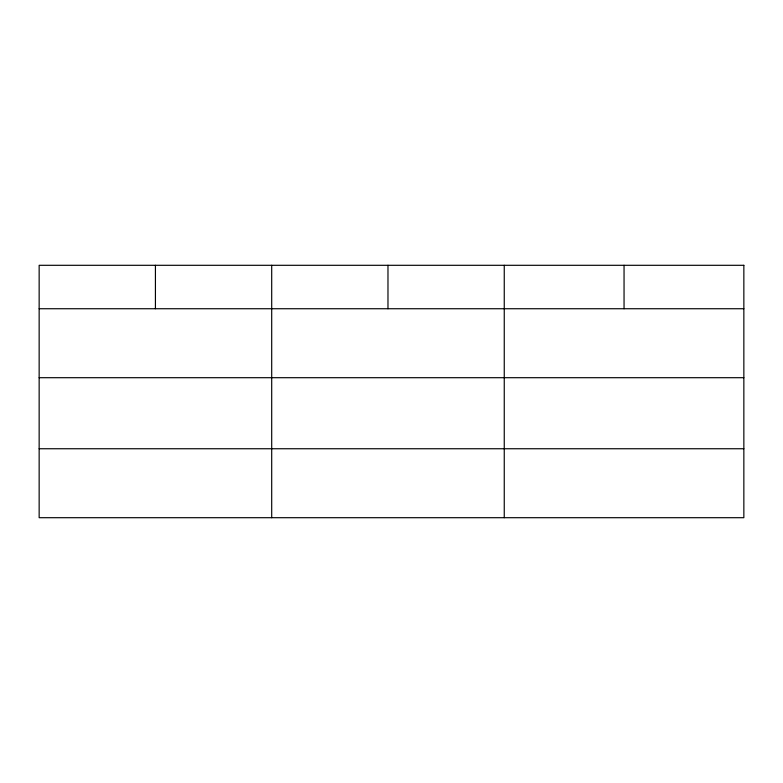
<?xml version="1.0" encoding="UTF-8"?>
<svg xmlns="http://www.w3.org/2000/svg" width="783" height="783" viewBox="0 0 783 783"><rect width="100%" height="100%" fill="white"/><g stroke="black" fill="none" stroke-linecap="round" stroke-linejoin="round"><path stroke-width="1.17" d="M39.15 308.737L743.85 308.737M39.15 377.7L743.85 377.7M39.15 448.747L743.85 448.747M624.051 265.3L624.051 308.737M504.252 265.3L504.252 517.7M387.976 265.3L387.976 308.737M271.701 265.3L271.701 517.7M155.425 265.3L155.425 308.737M743.85 265.3L39.15 265.3L39.15 517.7L743.85 517.7L743.85 265.3"/></g></svg>
